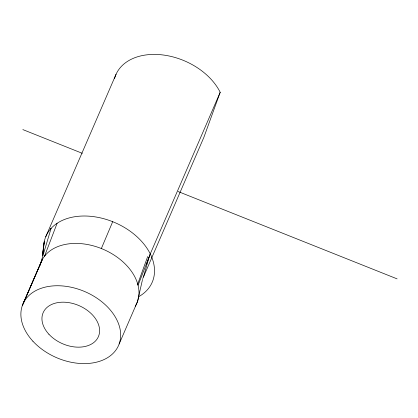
<?xml version="1.0" encoding="UTF-8"?>
<svg xmlns="http://www.w3.org/2000/svg" width="418" height="418" viewBox="0 0 418 418"><rect width="100%" height="100%" fill="white"/><g stroke="black" fill="none" stroke-linecap="round" stroke-linejoin="round"><path stroke-width="0.63" d="M42.636 255.199L43.702 245.732M42.605 255.79L44.36 241.144L42.349 255.711M138.389 297.6L137.47 301.639L119.151 343.967M138.624 296.581L138.854 295.563M138.969 295.051L139.319 293.514M139.44 293.002L140.145 289.904M140.265 289.387L142.177 281.006M142.298 280.473L142.543 279.412M143.458 277.024L148.98 257.446M137.48 284.7L147.685 256.547M146.41 264.542L150.266 253.898L220.197 92.3A57.893 39.924 23.4 0 0 163.271 55.004A57.893 39.924 23.4 0 0 114.537 78.553M220.197 92.3L203.874 137.344L142.747 278.592M57.114 223.275L44.543 256.161L45.066 255.513M138.065 285.337L150.266 253.898M101.349 248.532L112.698 221.692M45.734 236.792L116.052 74.289M23.701 302.418L42.312 259.536L22.405 305.375L40.718 263.053L51.074 228.406L50.453 229.106M22.844 129.596L82.289 153.307M178.125 191.528L397.1 278.869M39.971 265.514A52.104 35.932 23.4 0 1 103.068 249.243A52.104 35.932 23.4 0 1 135.233 306.258M43.676 249.285A57.893 39.924 23.4 0 1 119.109 224.565A57.893 39.924 23.4 0 1 138.63 296.717M32.907 341.208A52.104 35.932 23.4 0 0 117.855 346.924A52.104 35.932 23.4 0 0 61.577 285.881A52.104 35.932 23.4 0 0 32.907 341.208M48.896 334.228A30.106 20.759 23.4 0 0 97.979 337.53A30.106 20.759 23.4 0 0 65.459 302.256A30.106 20.759 23.4 0 0 48.896 334.228"/></g></svg>
